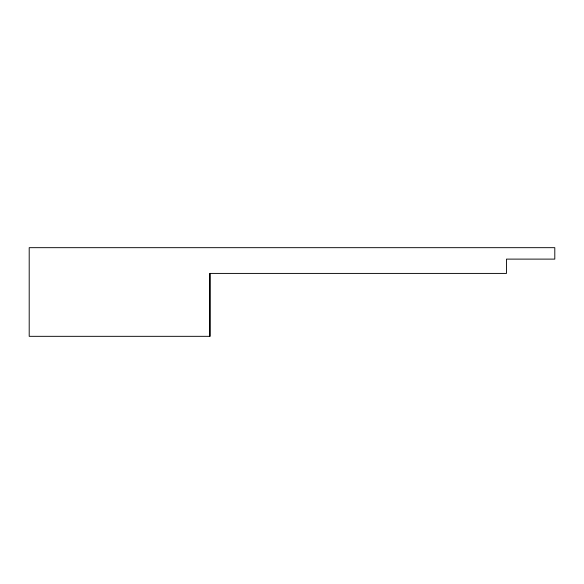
<?xml version="1.0" encoding="UTF-8"?>
<svg xmlns="http://www.w3.org/2000/svg" width="584" height="584" viewBox="0 0 584 584"><rect width="100%" height="100%" fill="white"/><g stroke="black" fill="none" stroke-linecap="round" stroke-linejoin="round"><path stroke-width="0.88" d="M209.926 336.326L209.926 273.414L506.474 273.414L506.474 259.113L554.8 259.113L554.8 247.674L29.2 247.674L29.2 336.326L209.926 336.326L209.926 273.414"/></g></svg>
